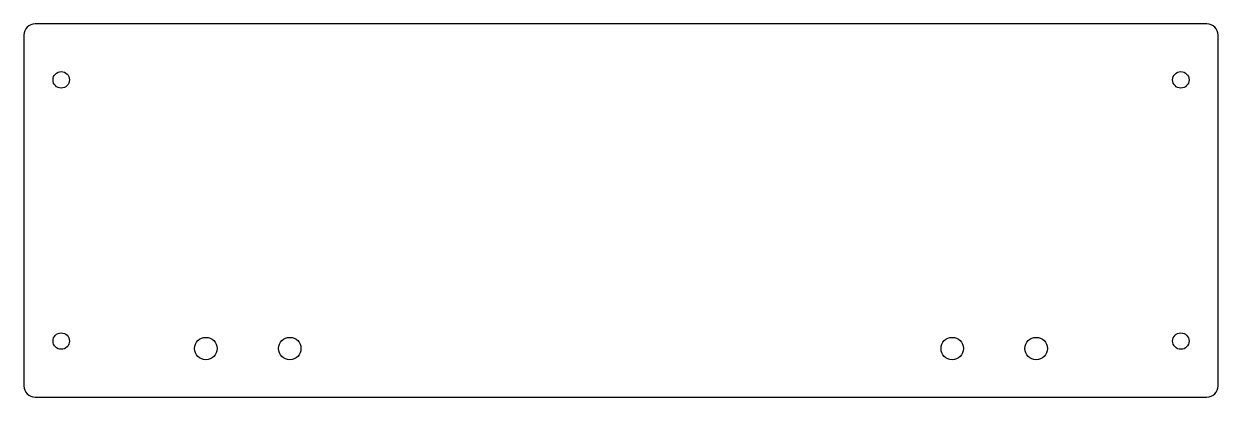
# Model space of a CAD drawing. Header units: millimetres. Extents: x 49 to 369, y 111 to 211.
import ezdxf

# ---------------------------------------------------------------- set-up
doc = ezdxf.new("R2010")
doc.units = ezdxf.units.MM

msp = doc.modelspace()

# ---------------------------------------------------------------- linework, layer by layer
at = {"color": 7, "linetype": 'Continuous', "lineweight": 25}
for p, q in [((49.25, 208.01), (49.25, 114.01)), ((366.25, 211.01), (52.25, 211.01)), ((369.25, 114.01), (369.25, 208.01)), ((52.25, 111.01), (366.25, 111.01))]:
    msp.add_line(p, q, dxfattribs=at)
for centre, radius in [((59.25, 196.01), 2.2), ((359.25, 196.01), 2.2), ((59.25, 126.01), 2.2), ((359.25, 126.01), 2.2), ((98, 124.01), 3), ((120.5, 124.01), 3), ((298, 124.01), 3), ((320.5, 124.01), 3)]:
    msp.add_circle(centre, radius, dxfattribs=at)
for centre, start, end in [((52.25, 208.01), 90, 180), ((366.25, 208.01), 0, 90), ((52.25, 114.01), 180, 270), ((366.25, 114.01), 270, 0)]:
    msp.add_arc(centre, 3, start, end, dxfattribs=at)

doc.saveas('drawing.dxf')
